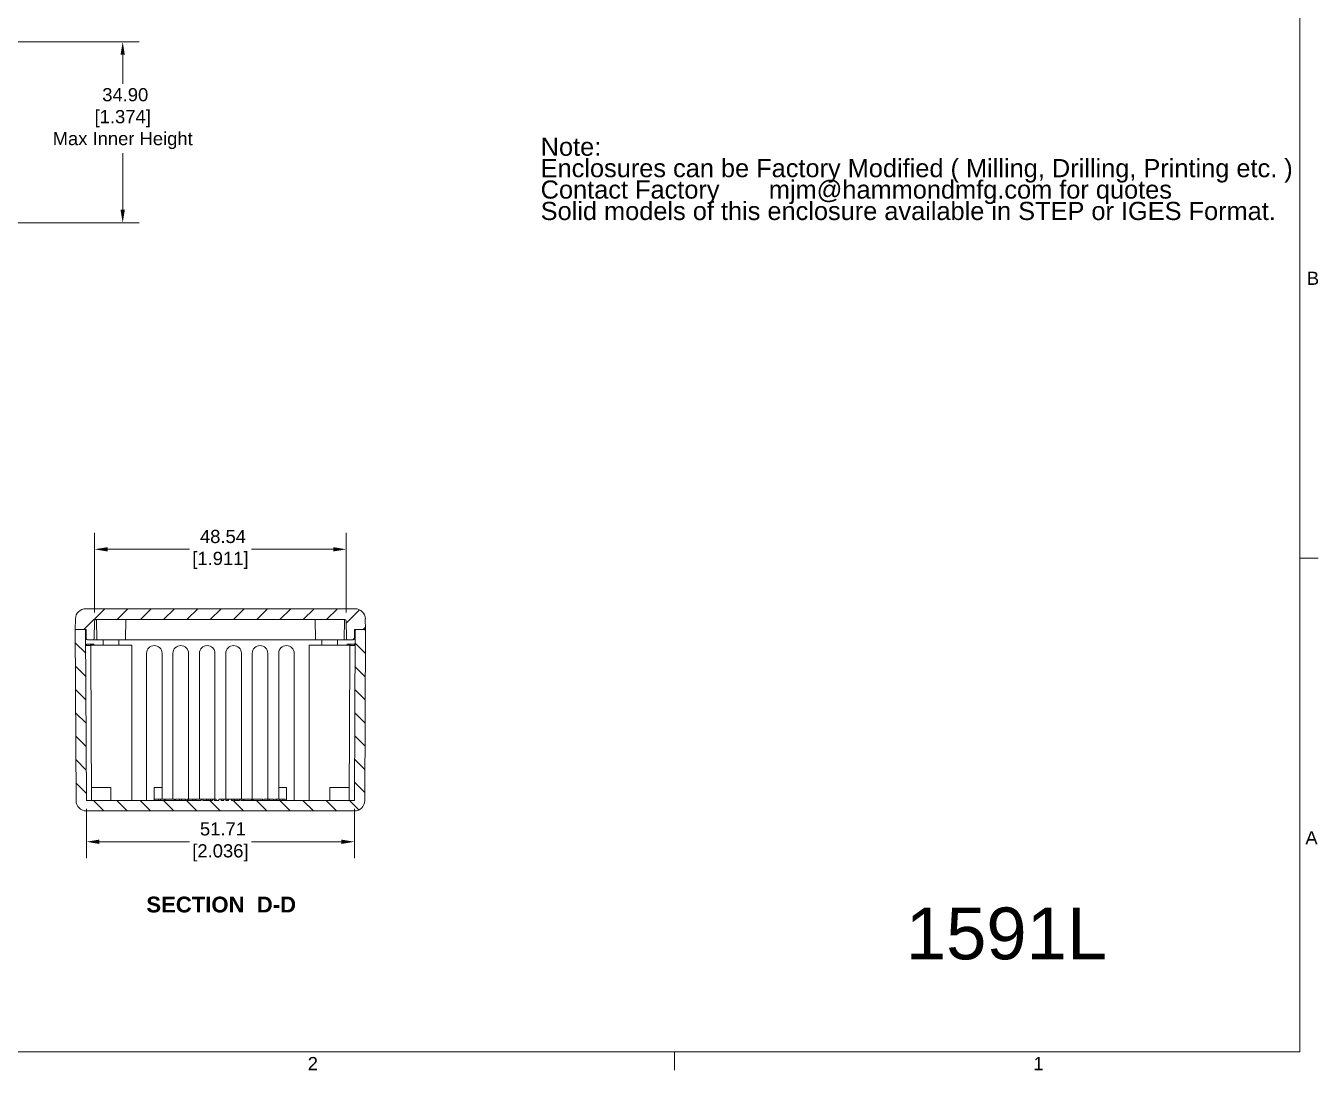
# Model space of a CAD drawing. Header units: millimetres. Extents: x 13 to 546, y 6 to 425.
# Drawn here: x 294 to 543.3, y 9.1 to 210.6 of the extents above; entities that cross this region are included whole.
import ezdxf

# ---------------------------------------------------------------- set-up
doc = ezdxf.new("R2010")
doc.units = ezdxf.units.MM
for name, color, linetype, lineweight in [('Dimension (ANSI)', 7, 'Continuous', 9), ('Hatch (ANSI)', 7, 'Continuous', 9), ('Sketch Geometry (ANSI)', 7, 'Continuous', 9), ('Symbol (ANSI)', 7, 'Continuous', 9), ('Visible (ANSI)', 7, 'Continuous', 18)]:
    doc.layers.add(name, color=color, linetype=linetype, lineweight=lineweight)
doc.styles.add('Label Text (ANSI)', font='ARIALBD.TTF')
doc.styles.add('Note Text (ANSI)', font='ARIAL.TTF')
doc.dimstyles.new('Default - mm (ANSI)', dxfattribs={"dimtxt": 2.54, "dimasz": 2.5, "dimexe": 3.175, "dimexo": 1.6002, "dimgap": 0.8, "dimtad": 0, "dimtih": 1, "dimtoh": 1, "dimrnd": 1e-08, "dimzin": 4, "dimdsep": 46, "dimtxsty": 'Note Text (ANSI)', "dimcen": 0.09, "dimdle": 10, "dimclrd": 256, "dimclre": 256, "dimclrt": 256, "dimadec": 1, "dimazin": 0, "dimtfac": 1.2, "dimtofl": 0, "dimtmove": 0, "dimatfit": 3, "dimfxl": 0, "dimtolj": 1, "dimtzin": 0, "dimlwd": -1, "dimlwe": -1, "dimarcsym": 0})

# ---------------------------------------------------------------- blocks, each defined once
blk = doc.blocks.new('Borders Default Border')
at = {"layer": 'Sketch Geometry (ANSI)'}
for p, q in [((539.75, 107.95), (543.31, 107.95)), ((419.1, 12.7), (419.1, 9.14))]:
    blk.add_line(p, q, dxfattribs=at)
at = {"layer": 'Sketch Geometry (ANSI)', "flags": 128}
blk.add_lwpolyline([(19.05, 12.7), (19.05, 419.1), (539.75, 419.1), (539.75, 12.7), (19.05, 12.7)], dxfattribs=at)
at = {"layer": 'Symbol (ANSI)', "char_height": 2.54, "attachment_point": 7, "style": 'Note Text (ANSI)'}
for s, insert in [('B', (541.12, 160.65)), ('A', (540.84, 52.7)), ('2', (348.37, 9.14)), ('1', (488.37, 9.14))]:
    blk.add_mtext(s, dxfattribs=dict(at, insert=insert))
blk = doc.blocks.new('*D25')
at = {"layer": 'Defpoints', "color": 0}
for p in [(284.67, 207.54), (277.85, 172.64), (312.67, 172.64)]:
    blk.add_point(p, dxfattribs=at)
at = {"layer": 'Dimension (ANSI)'}
for p, q in [((286.27, 207.54), (315.85, 207.54)), ((312.67, 205.04), (312.67, 199.41)), ((312.67, 175.14), (312.67, 186.04)), ((279.45, 172.64), (315.85, 172.64))]:
    blk.add_line(p, q, dxfattribs=at)
for points in [[(312.25, 205.04), (313.09, 205.04), (312.67, 207.54)], [(312.25, 175.14), (313.09, 175.14), (312.67, 172.64)]]:
    blk.add_solid(points, dxfattribs=at)
at = {"layer": 'Dimension (ANSI)', "insert": (312.67, 198.61), "char_height": 2.54, "attachment_point": 2, "style": 'Note Text (ANSI)'}
blk.add_mtext('\\A1; 34.90\\P[1.374]{\\PMax Inner Height}', dxfattribs=at)
blk = doc.blocks.new('*D30')
at = {"layer": 'Defpoints', "color": 0}
for p in [(307.24, 109.63), (307.24, 95.81), (355.79, 95.81)]:
    blk.add_point(p, dxfattribs=at)
at = {"layer": 'Dimension (ANSI)'}
for p, q in [((307.24, 97.41), (307.24, 112.8)), ((355.79, 97.41), (355.79, 112.8)), ((309.74, 109.63), (325.53, 109.63)), ((353.29, 109.63), (337.51, 109.63))]:
    blk.add_line(p, q, dxfattribs=at)
for points in [[(309.74, 110.04), (309.74, 109.21), (307.24, 109.63)], [(353.29, 110.04), (353.29, 109.21), (355.79, 109.63)]]:
    blk.add_solid(points, dxfattribs=at)
at = {"layer": 'Dimension (ANSI)', "insert": (331.52, 113.38), "char_height": 2.54, "attachment_point": 2, "style": 'Note Text (ANSI)'}
blk.add_mtext('\\A1; 48.54\\P[1.911]', dxfattribs=at)
blk = doc.blocks.new('*D31')
at = {"layer": 'Defpoints', "color": 0}
for p in [(305.66, 61.16), (357.37, 61.16), (357.37, 53.21)]:
    blk.add_point(p, dxfattribs=at)
at = {"layer": 'Dimension (ANSI)'}
for p, q in [((305.66, 59.56), (305.66, 50.03)), ((357.37, 59.56), (357.37, 50.03)), ((308.16, 53.21), (325.53, 53.21)), ((354.87, 53.21), (337.51, 53.21))]:
    blk.add_line(p, q, dxfattribs=at)
for points in [[(308.16, 53.62), (308.16, 52.79), (305.66, 53.21)], [(354.87, 53.62), (354.87, 52.79), (357.37, 53.21)]]:
    blk.add_solid(points, dxfattribs=at)
at = {"layer": 'Dimension (ANSI)', "insert": (331.52, 56.96), "char_height": 2.54, "attachment_point": 2, "style": 'Note Text (ANSI)'}
blk.add_mtext('\\A1; 51.71\\P[2.036]', dxfattribs=at)

msp = doc.modelspace()

# ---------------------------------------------------------------- hatches: boundary and pattern name
at = {"layer": 'Hatch (ANSI)'}
h = msp.add_hatch(dxfattribs=at)
h.set_pattern_fill('ANSI31', color=256, scale=25.4, style=0)
h.set_pattern_definition([(45, (0, 0), (-2.245064, 2.245064), [])])
edge = h.paths.add_edge_path()
edge.add_ellipse((305.551, 96.156), major_axis=(0, 2), ratio=1, start_angle=0, end_angle=89)
edge.add_line((303.551, 96.191), (303.516, 94.156))
edge.add_line((303.516, 94.156), (305.267, 94.156))
edge.add_line((305.267, 94.156), (305.616, 94.156))
edge.add_line((305.616, 94.156), (305.646, 92.402))
edge.add_ellipse((305.896, 92.406), major_axis=(-0.25, -0.004), ratio=1, start_angle=0, end_angle=89)
edge.add_line((305.896, 92.156), (306.935, 92.156))
edge.add_ellipse((306.935, 92.406), major_axis=(0, -0.25), ratio=1, start_angle=0, end_angle=89)
edge.add_line((307.185, 92.402), (307.245, 95.811))
edge.add_ellipse((307.495, 95.806), major_axis=(-0.25, 0.004), ratio=1, start_angle=271, end_angle=360, ccw=False)
edge.add_line((307.495, 96.056), (355.537, 96.056))
edge.add_ellipse((355.537, 95.806), major_axis=(0, 0.25), ratio=1, start_angle=271, end_angle=360, ccw=False)
edge.add_line((355.787, 95.811), (355.846, 92.402))
edge.add_ellipse((356.096, 92.406), major_axis=(-0.25, -0.004), ratio=1, start_angle=0, end_angle=89)
edge.add_line((356.096, 92.156), (357.135, 92.156))
edge.add_ellipse((357.135, 92.406), major_axis=(0, -0.25), ratio=1, start_angle=0, end_angle=89)
edge.add_line((357.385, 92.402), (357.416, 94.156))
edge.add_line((357.416, 94.156), (357.765, 94.156))
edge.add_line((357.765, 94.156), (359.516, 94.156))
edge.add_line((359.516, 94.156), (359.48, 96.191))
edge.add_ellipse((357.481, 96.156), major_axis=(2, 0.035), ratio=1, start_angle=0, end_angle=89)
edge.add_line((357.481, 98.156), (305.551, 98.156))
h = msp.add_hatch(dxfattribs=at)
h.set_pattern_fill('ANSI31', color=256, scale=25.4, angle=-90, style=0)
h.set_pattern_definition([(315, (0, 0), (2.245064, 2.245064), [])])
edge = h.paths.add_edge_path()
edge.add_ellipse((357.372, 61.156), major_axis=(0, -2), ratio=1, start_angle=0, end_angle=89.75)
edge.add_line((359.372, 61.148), (359.516, 94.156))
edge.add_line((359.516, 94.156), (357.765, 94.156))
edge.add_ellipse((357.765, 93.906), major_axis=(0, 0.25), ratio=1, start_angle=0, end_angle=89.75)
edge.add_line((357.515, 93.907), (357.372, 61.156))
edge.add_line((357.372, 61.156), (335.482, 61.156))
edge.add_line((335.482, 61.156), (335.482, 61.406))
edge.add_line((335.482, 61.406), (335.186, 61.406))
edge.add_line((335.186, 61.406), (335.186, 61.156))
edge.add_line((335.186, 61.156), (334.235, 61.156))
edge.add_line((334.235, 61.156), (334.235, 61.406))
edge.add_line((334.235, 61.406), (333.989, 61.406))
edge.add_line((333.989, 61.406), (333.989, 61.156))
edge.add_line((333.989, 61.156), (333.635, 61.156))
edge.add_line((333.635, 61.156), (333.635, 61.406))
edge.add_line((333.635, 61.406), (333.087, 61.406))
edge.add_line((333.087, 61.406), (333.087, 61.156))
edge.add_line((333.087, 61.156), (332.583, 61.156))
edge.add_line((332.583, 61.156), (332.583, 61.406))
edge.add_line((332.583, 61.406), (332.206, 61.406))
edge.add_line((332.206, 61.406), (332.206, 61.156))
edge.add_line((332.206, 61.156), (331.639, 61.156))
edge.add_line((331.639, 61.156), (331.639, 61.406))
edge.add_line((331.639, 61.406), (331.208, 61.406))
edge.add_line((331.208, 61.406), (331.208, 61.156))
edge.add_line((331.208, 61.156), (330.304, 61.156))
edge.add_line((330.304, 61.156), (330.304, 61.406))
edge.add_line((330.304, 61.406), (330.008, 61.406))
edge.add_line((330.008, 61.406), (330.008, 61.156))
edge.add_line((330.008, 61.156), (328.124, 61.156))
edge.add_line((328.124, 61.156), (328.124, 61.406))
edge.add_line((328.124, 61.406), (327.818, 61.406))
edge.add_line((327.818, 61.406), (327.818, 61.156))
edge.add_line((327.818, 61.156), (305.66, 61.156))
edge.add_line((305.66, 61.156), (305.517, 93.907))
edge.add_ellipse((305.267, 93.906), major_axis=(0.25, 0.001), ratio=1, start_angle=0, end_angle=89.75)
edge.add_line((305.267, 94.156), (303.516, 94.156))
edge.add_line((303.516, 94.156), (303.66, 61.148))
edge.add_ellipse((305.66, 61.156), major_axis=(-2, -0.009), ratio=1, start_angle=0, end_angle=89.75)
edge.add_line((305.66, 59.156), (357.372, 59.156))

# ---------------------------------------------------------------- linework, layer by layer
at = {"layer": 'Visible (ANSI)'}
for p, q in [((357.481, 98.156), (305.551, 98.156)), ((303.551, 96.191), (303.516, 94.156)), ((307.185, 92.402), (307.245, 95.811)), ((307.495, 96.056), (355.537, 96.056)), ((307.651, 92.156), (307.583, 96.056)), ((313.181, 92.156), (313.249, 96.056)), ((349.851, 92.156), (349.783, 96.056)), ((355.381, 92.156), (355.449, 96.056)), ((355.787, 95.811), (355.846, 92.402)), ((359.516, 94.156), (359.48, 96.191)), ((305.267, 94.156), (303.516, 94.156)), ((303.516, 94.156), (303.66, 61.148)), ((303.516, 94.156), (305.616, 94.156)), ((305.66, 61.156), (305.517, 93.907)), ((305.616, 94.156), (305.646, 92.402)), ((357.515, 93.907), (357.372, 61.156)), ((357.385, 92.402), (357.416, 94.156)), ((357.416, 94.156), (359.516, 94.156)), ((359.516, 94.156), (357.765, 94.156)), ((359.372, 61.148), (359.516, 94.156)), ((306.529, 91.061), (305.529, 91.056)), ((305.66, 91.356), (307.074, 91.356)), ((305.66, 91.356), (305.66, 91.057)), ((305.896, 92.156), (306.935, 92.156)), ((306.416, 91.156), (314.416, 91.156)), ((306.416, 91.156), (306.416, 91.06)), ((306.536, 89.561), (306.529, 91.061)), ((306.935, 92.156), (307.651, 92.156)), ((307.074, 91.356), (307.074, 91.156)), ((313.181, 92.156), (307.651, 92.156)), ((308.916, 92.156), (308.916, 91.156)), ((311.916, 92.156), (311.916, 91.156)), ((313.181, 92.156), (349.851, 92.156)), ((314.416, 91.156), (314.416, 61.156)), ((356.616, 91.156), (348.616, 91.156)), ((348.616, 61.156), (348.616, 91.156)), ((355.381, 92.156), (349.851, 92.156)), ((351.116, 92.156), (351.116, 91.156)), ((354.116, 92.156), (354.116, 91.156)), ((355.381, 92.156), (356.096, 92.156)), ((357.372, 91.356), (355.958, 91.356)), ((355.958, 91.356), (355.958, 91.156)), ((356.096, 92.156), (357.135, 92.156)), ((356.496, 89.561), (356.502, 91.061)), ((357.502, 91.056), (356.502, 91.061)), ((356.616, 91.06), (356.616, 91.156)), ((357.372, 91.356), (357.372, 91.057)), ((306.536, 89.561), (306.66, 61.156)), ((317.266, 61.156), (317.266, 89.561)), ((320.266, 89.561), (320.266, 63.656)), ((322.366, 61.406), (322.366, 89.561)), ((325.366, 89.561), (325.366, 61.406)), ((327.466, 61.406), (327.466, 89.561)), ((330.466, 89.561), (330.466, 61.406)), ((332.566, 61.406), (332.566, 89.561)), ((335.566, 89.561), (335.566, 61.406)), ((337.666, 61.156), (337.666, 89.561)), ((340.666, 89.561), (340.666, 61.406)), ((342.766, 63.656), (342.766, 89.561)), ((345.766, 89.561), (345.766, 61.156)), ((356.496, 89.561), (356.372, 61.156)), ((309.66, 63.656), (306.649, 63.656)), ((309.66, 63.656), (310.41, 63.656)), ((310.41, 61.156), (310.41, 63.656)), ((318.766, 61.156), (318.766, 63.656)), ((318.766, 63.656), (320.266, 63.656)), ((320.266, 61.406), (320.266, 63.656)), ((344.266, 63.656), (342.766, 63.656)), ((342.766, 61.406), (342.766, 63.656)), ((344.266, 61.156), (344.266, 63.656)), ((353.372, 63.656), (352.622, 63.656)), ((352.622, 63.656), (352.622, 61.156)), ((353.372, 63.656), (356.383, 63.656)), ((327.818, 61.156), (305.66, 61.156)), ((318.83, 61.406), (319.606, 61.406)), ((318.83, 61.156), (318.83, 61.406)), ((319.606, 61.406), (319.982, 61.406)), ((319.606, 61.156), (319.606, 61.406)), ((319.982, 61.406), (320.758, 61.406)), ((319.982, 61.156), (319.982, 61.406)), ((320.758, 61.156), (320.758, 61.406)), ((320.841, 61.406), (321.307, 61.406)), ((320.841, 61.156), (320.841, 61.406)), ((321.307, 61.406), (322.131, 61.406)), ((322.131, 61.406), (322.655, 61.406)), ((322.655, 61.156), (322.655, 61.406)), ((322.873, 61.406), (323.648, 61.406)), ((322.873, 61.156), (322.873, 61.406)), ((323.648, 61.406), (324.025, 61.406)), ((323.648, 61.156), (323.648, 61.406)), ((324.025, 61.406), (324.8, 61.406)), ((324.025, 61.156), (324.025, 61.406)), ((324.8, 61.156), (324.8, 61.406)), ((325.018, 61.406), (325.304, 61.406)), ((325.018, 61.156), (325.018, 61.406)), ((325.304, 61.406), (326.23, 61.406)), ((325.304, 61.156), (325.304, 61.406)), ((326.23, 61.406), (326.664, 61.406)), ((326.23, 61.156), (326.23, 61.406)), ((326.664, 61.156), (326.664, 61.406)), ((326.791, 61.406), (327.818, 61.406)), ((326.791, 61.156), (326.791, 61.406)), ((328.124, 61.406), (327.818, 61.406)), ((327.818, 61.406), (327.818, 61.156)), ((328.124, 61.156), (328.124, 61.406)), ((328.124, 61.406), (328.809, 61.406)), ((330.008, 61.156), (328.124, 61.156)), ((328.809, 61.156), (328.809, 61.406)), ((328.847, 61.406), (329.152, 61.406)), ((328.847, 61.156), (328.847, 61.406)), ((329.152, 61.406), (329.557, 61.406)), ((329.152, 61.156), (329.152, 61.406)), ((329.557, 61.406), (329.6, 61.406)), ((329.6, 61.406), (330.008, 61.406)), ((329.6, 61.156), (329.6, 61.406)), ((330.304, 61.406), (330.008, 61.406)), ((330.008, 61.406), (330.008, 61.156)), ((330.304, 61.156), (330.304, 61.406)), ((330.304, 61.406), (330.722, 61.406)), ((331.208, 61.156), (330.304, 61.156)), ((330.722, 61.156), (330.722, 61.406)), ((331.639, 61.406), (331.208, 61.406)), ((331.208, 61.406), (331.208, 61.156)), ((331.639, 61.156), (331.639, 61.406)), ((331.639, 61.406), (331.93, 61.406)), ((332.206, 61.156), (331.639, 61.156)), ((331.93, 61.406), (332.206, 61.406)), ((332.583, 61.406), (332.206, 61.406)), ((332.206, 61.406), (332.206, 61.156)), ((332.583, 61.156), (332.583, 61.406)), ((332.583, 61.406), (332.96, 61.406)), ((333.087, 61.156), (332.583, 61.156)), ((332.96, 61.406), (333.087, 61.406)), ((332.96, 61.156), (332.96, 61.406)), ((333.635, 61.406), (333.087, 61.406)), ((333.087, 61.406), (333.087, 61.156)), ((333.635, 61.156), (333.635, 61.406)), ((333.635, 61.406), (333.723, 61.406)), ((333.989, 61.156), (333.635, 61.156)), ((333.723, 61.406), (333.989, 61.406)), ((334.235, 61.406), (333.989, 61.406)), ((333.989, 61.406), (333.989, 61.156)), ((334.235, 61.156), (334.235, 61.406)), ((334.235, 61.406), (334.308, 61.406)), ((335.186, 61.156), (334.235, 61.156)), ((334.308, 61.406), (334.33, 61.406)), ((334.308, 61.156), (334.308, 61.406)), ((334.33, 61.156), (334.33, 61.406)), ((334.33, 61.406), (334.777, 61.406)), ((334.777, 61.406), (335.186, 61.406)), ((334.777, 61.156), (334.777, 61.406)), ((335.482, 61.406), (335.186, 61.406)), ((335.186, 61.406), (335.186, 61.156)), ((335.482, 61.156), (335.482, 61.406)), ((335.482, 61.406), (335.9, 61.406)), ((357.372, 61.156), (335.482, 61.156)), ((335.9, 61.156), (335.9, 61.406)), ((336.064, 61.406), (337.502, 61.406)), ((336.064, 61.156), (336.064, 61.406)), ((337.502, 61.156), (337.502, 61.406)), ((337.834, 61.406), (338.3, 61.406)), ((337.834, 61.156), (337.834, 61.406)), ((338.3, 61.406), (339.124, 61.406)), ((339.124, 61.406), (339.648, 61.406)), ((339.648, 61.156), (339.648, 61.406)), ((339.866, 61.406), (340.641, 61.406)), ((339.866, 61.156), (339.866, 61.406)), ((340.641, 61.406), (341.018, 61.406)), ((340.641, 61.156), (340.641, 61.406)), ((341.018, 61.406), (341.793, 61.406)), ((341.018, 61.156), (341.018, 61.406)), ((341.793, 61.156), (341.793, 61.406)), ((342.011, 61.406), (342.436, 61.406)), ((342.011, 61.156), (342.011, 61.406)), ((342.436, 61.406), (342.992, 61.406)), ((342.436, 61.156), (342.436, 61.406)), ((342.992, 61.406), (343.566, 61.406)), ((342.992, 61.156), (342.992, 61.406)), ((343.566, 61.406), (343.983, 61.406)), ((343.566, 61.156), (343.566, 61.406)), ((343.983, 61.156), (343.983, 61.406)), ((305.66, 59.156), (357.372, 59.156))]:
    msp.add_line(p, q, dxfattribs=at)
for centre, radius, start, end in [((305.551, 96.156), 2, 90, 179), ((357.481, 96.156), 2, 1, 90), ((307.495, 95.806), 0.25, 90, 179), ((355.537, 95.806), 0.25, 1, 90), ((305.267, 93.906), 0.25, 0.25, 90), ((305.896, 92.406), 0.25, 181, 270), ((306.935, 92.406), 0.25, 270, 359), ((356.096, 92.406), 0.25, 181, 270), ((357.135, 92.406), 0.25, 270, 359), ((357.765, 93.906), 0.25, 90, 179.75), ((305.66, 61.156), 2, 180.25, 270), ((357.372, 61.156), 2, 270, 359.75)]:
    msp.add_arc(centre, radius, start, end, dxfattribs=at)
for centre in [(318.766, 89.561), (323.866, 89.561), (328.966, 89.561), (334.066, 89.561), (339.166, 89.561), (344.266, 89.561)]:
    msp.add_ellipse(centre, major_axis=(-1.5, 0), ratio=0.9999905, start_param=3.1415927, end_param=6.2831853, dxfattribs=at)

# ---------------------------------------------------------------- block references
msp.add_blockref('Borders Default Border', (0, 0))

# ---------------------------------------------------------------- texts
at = {"layer": 'Symbol (ANSI)', "color": 5, "true_color": 0x0000ff, "insert": (393.307, 189.054), "char_height": 3.5, "width": 147.77924, "attachment_point": 1, "line_spacing_factor": 0.708166, "style": 'Note Text (ANSI)'}
msp.add_mtext('{\\fArial|b0|i0;\\H3.5000;Note:\\PEnclosures can be Factory Modified ( Milling, Drilling, Printing etc. )\\PContact Factory       mjm@hammondmfg.com for quotes\\PSolid models of this enclosure available in STEP or IGES Format.\\P}', dxfattribs=at)
at = {"layer": 'Symbol (ANSI)', "insert": (317.235, 39.529), "char_height": 3.05, "attachment_point": 7, "style": 'Label Text (ANSI)'}
msp.add_mtext('SECTION  D-D', dxfattribs=at)
at = {"layer": 'Symbol (ANSI)', "insert": (483.179, 40.523), "char_height": 10, "width": 120.36196, "attachment_point": 2, "style": 'Note Text (ANSI)'}
msp.add_mtext('{\\fArial|b0|i0;\\H10.0000;1591L}', dxfattribs=at)

# ---------------------------------------------------------------- dimensions: what is measured, and where the dimension line sits
at = {"layer": 'Dimension (ANSI)'}
for base, p1, p2, angle, text, override, picture, middle in [((312.671, 172.641), (284.671, 207.541), (277.85, 172.641), 270, ' <>\\X[1.374]{\\PMax Inner Height}', {"dimdec": 2, "dimpost": '\\X', "dimtp": 0, "dimtm": 0, "dimtdec": 2, "dimatfit": 1, "dimtvp": -0.333333}, '*D25', (312.671, 192.723)), ((307.245, 109.626), (355.787, 95.811), (307.245, 95.811), 180, ' <>\\X[1.911]', {"dimtih": 0, "dimtoh": 0, "dimdec": 2, "dimpost": '\\X', "dimtp": 0, "dimtm": 0, "dimtdec": 2, "dimatfit": 1, "dimtvp": -0.25}, '*D30', (331.516, 109.626)), ((357.372, 53.208), (305.66, 61.156), (357.372, 61.156), 180, ' <>\\X[2.036]', {"dimtih": 0, "dimtoh": 0, "dimdec": 2, "dimpost": '\\X', "dimtp": 0, "dimtm": 0, "dimtdec": 2, "dimatfit": 1, "dimtvp": -0.25}, '*D31', (331.516, 53.208))]:
    dim = msp.add_linear_dim(base=base, p1=p1, p2=p2, angle=angle, text=text, dimstyle='Default - mm (ANSI)', override=override, dxfattribs=at)
    dim.commit()
    dim.dimension.update_dxf_attribs({"geometry": picture, "text_midpoint": middle, "dimtype": 160})

doc.saveas('drawing.dxf')
